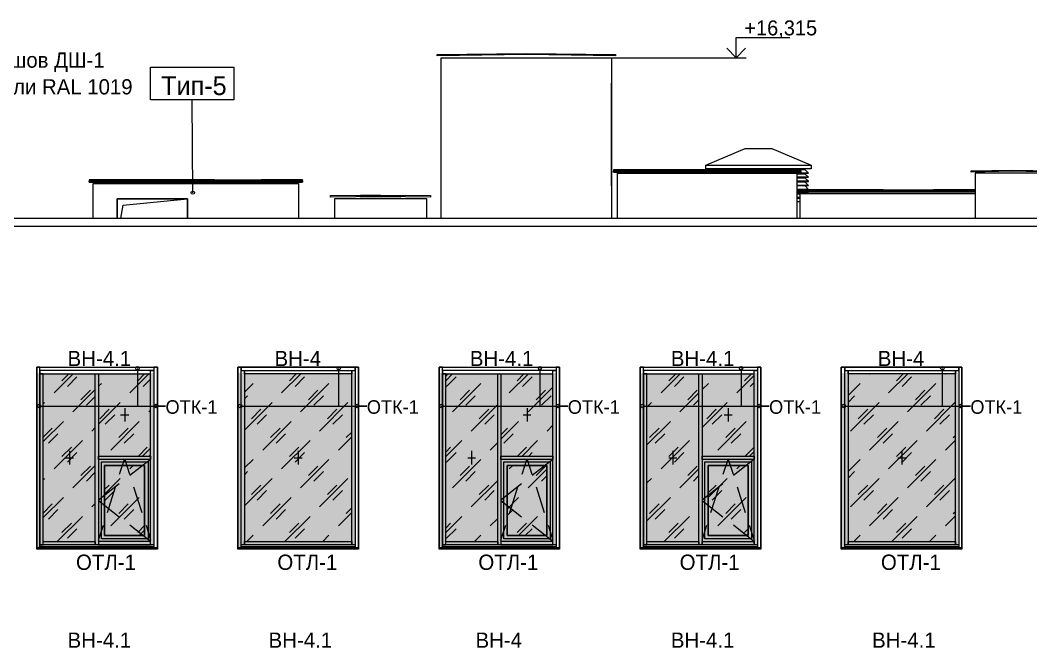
# Model space of a CAD drawing. Header units: millimetres. Extents: x 2294 to 908349, y -83289 to 219220.
# Drawn here: x 373571 to 389132, y 23204 to 32867 of the extents above; entities that cross this region are included whole.
import ezdxf

# ---------------------------------------------------------------- set-up
doc = ezdxf.new("R2010")
doc.units = ezdxf.units.MM
doc.layers.add('PDF _Геометрия', color=7, linetype='Continuous')
doc.layers.add('PDF _Текст', color=7, linetype='Continuous')

msp = doc.modelspace()

# ---------------------------------------------------------------- hatches: boundary and pattern name
at = {"transparency": 33554551}
h = msp.add_hatch(color=3, dxfattribs=at)
h.dxf.hatch_style = 1
h.paths.add_polyline_path([(373824.8, 27436.9), (375623.9, 27436.9), (375623.9, 24723.5), (373824.8, 24723.5)])
h = msp.add_hatch(color=3, dxfattribs=at)
h.dxf.hatch_style = 1
h.paths.add_polyline_path([(376924.3, 27436.9), (378723.3, 27436.9), (378723.3, 24723.5), (376924.3, 24723.5)])
h = msp.add_hatch(color=3, dxfattribs=at)
h.dxf.hatch_style = 1
h.paths.add_polyline_path([(380019.4, 27436.9), (381818.4, 27436.9), (381818.4, 24723.5), (380019.4, 24723.5)])
h = msp.add_hatch(color=3, dxfattribs=at)
h.dxf.hatch_style = 1
h.paths.add_polyline_path([(383118.8, 27436.9), (384917.8, 27436.9), (384917.8, 24723.5), (383118.8, 24723.5)])
h = msp.add_hatch(color=3, dxfattribs=at)
h.dxf.hatch_style = 1
h.paths.add_polyline_path([(386213.9, 27436.9), (388012.9, 27436.9), (388012.9, 24723.5), (386213.9, 24723.5)])

# ---------------------------------------------------------------- linework, layer by layer
at = {"layer": 'PDF _Геометрия', "lineweight": 9}
for points in [[(382672.9, 32290.7), (383993.1, 32290.7), (384596.4, 32290.7), (384596.4, 32601.1), (385422.6, 32601.1)], [(374694.8, 29820.8), (374694.8, 30354.1), (377746.1, 30354.1), (377855.4, 30354.1), (377855.4, 29820.8), (378415, 29820.8), (378415, 30122.4), (379717.7, 30122.4), (379827, 30122.4), (379827, 29820.8), (380054.3, 29820.8), (380054.3, 32290.7), (382568, 32290.7), (382677.3, 32290.7), (382677.3, 29820.8), (382769.1, 29820.8), (382769.1, 30511.5), (385418.2, 30511.5), (385527.5, 30511.5), (385527.5, 29820.8)], [(384439, 32290.7), (384749.4, 32290.7)], [(376229.2, 30209.8), (376220.5, 31643.7)], [(384128.6, 30633.9), (384736.3, 30891.8), (385142.8, 30891.8), (385750.5, 30633.9), (385750.5, 30581.4), (385715.5, 30581.4), (384163.6, 30581.4), (384128.6, 30581.4), (384128.6, 30633.9), (385750.5, 30633.9)], [(385588.7, 30550.8), (385588.7, 30529), (382707.9, 30529), (382707.9, 30542.1)], [(382707.9, 30550.8), (382707.9, 30529), (385588.7, 30529), (385588.7, 30542.1)], [(384189.8, 30529), (384168, 30511.5)], [(385007.3, 30563.9), (384386.6, 30563.9)], [(384386.6, 30559.6), (385007.3, 30559.6)], [(385706.8, 30511.5), (385658.7, 30563.9), (385588.7, 30563.9)], [(395057.6, 30529), (395057.6, 29820.8), (394170.1, 29820.8), (394170.1, 29890.7), (394060.8, 29890.7), (392351.6, 29890.7), (392351.6, 29820.8), (389422.6, 29820.8), (389422.6, 30511.5), (389313.3, 30511.5), (388272.9, 30511.5), (388272.9, 29820.8)], [(377916.6, 30397.8), (377916.6, 30376), (374633.6, 30376), (374633.6, 30389.1)], [(374633.6, 30397.8), (374633.6, 30376), (377916.6, 30376), (377916.6, 30389.1)], [(376561.4, 30406.6), (377282.7, 30406.6)], [(385706.8, 30450.3), (385658.7, 30498.4), (385527.5, 30498.4)], [(385527.5, 30450.3), (385706.8, 30450.3), (385527.5, 30450.3)], [(385706.8, 30389.1), (385658.7, 30437.2), (385527.5, 30437.2)], [(385527.5, 30384.7), (385706.8, 30384.7), (385706.8, 30389.1), (385527.5, 30389.1)], [(385658.7, 30376), (385706.8, 30323.5), (385658.7, 30376), (385527.5, 30376)], [(385527.5, 30323.5), (385706.8, 30323.5), (385527.5, 30323.5)], [(385706.8, 30262.3), (385658.7, 30314.8), (385527.5, 30314.8)], [(385527.5, 30262.3), (385706.8, 30262.3), (385527.5, 30262.3)], [(388272.9, 30257.9), (387634.6, 30257.9), (387634.6, 30249.2), (386860.9, 30249.2), (386860.9, 30257.9), (385527.5, 30257.9)], [(385527.5, 30240.5), (388272.9, 30240.5)], [(385527.5, 30201.1), (385706.8, 30201.1), (385527.5, 30201.1)], [(385580, 29820.8), (385580, 30201.1), (388229.2, 30201.1), (388272.9, 30201.1)], [(385706.8, 30201.1), (385689.3, 30223)], [(386860.9, 30249.2), (387634.6, 30249.2)], [(375118.8, 29820.8), (375158.2, 30021.9), (376146.1, 30118)], [(379118.8, 30174.9), (379429.2, 30170.5)], [(379118.8, 30174.9), (379429.2, 30170.5)], [(385580, 30188), (385527.5, 30188)], [(385527.5, 30139.9), (385580, 30139.9), (385527.5, 30139.9)], [(385527.5, 30126.8), (385580, 30126.8)], [(385527.5, 30074.3), (385580, 30074.3)], [(320356.1, 29230.6), (320356.1, 29715.9), (320334.3, 29715.9), (320334.3, 29230.6), (320334.3, 29698.4), (320273, 29698.4), (320273, 29820.8), (399730.8, 29820.8), (399761.4, 29816.4), (400382.1, 29777.1)], [(347695.9, 29698.4), (399730.8, 29698.4), (399730.8, 29820.8)], [(373872.9, 24749.8), (373872.9, 24815.3), (373872.9, 26131.2), (373872.9, 24789.1), (373925.4, 24789.1), (373925.4, 26131.2), (373925.4, 27420.8), (373872.9, 27420.8), (373872.9, 26131.2), (373872.9, 27447), (373872.9, 27525.7), (373824.8, 27525.7), (375682.8, 27525.7), (375630.3, 27525.7), (375630.3, 27473.2), (375604.1, 27473.2), (374751.6, 27473.2), (373872.9, 27473.2), (373872.9, 27420.8), (374751.6, 27420.8), (375577.8, 27420.8), (375577.8, 27473.2), (374751.6, 27473.2), (373899.1, 27473.2), (373872.9, 27473.2), (373872.9, 27525.7), (373899.1, 27525.7), (374751.6, 27525.7), (375604.1, 27525.7), (375630.3, 27525.7), (375630.3, 27447), (375630.3, 26131.2), (375630.3, 24815.3), (375630.3, 24749.8)], [(374091.5, 27127.9), (374384.4, 27420.8)], [(374209.5, 27315.9), (374318.8, 27420.8)], [(375577.8, 24841.6), (374777.8, 24841.6), (374777.8, 24789.1), (375577.8, 24789.1), (375577.8, 26131.2), (375577.8, 27447), (375577.8, 27473.2), (375630.3, 27473.2), (375630.3, 27447), (375630.3, 26131.2), (375630.3, 24789.1), (375577.8, 24789.1), (375577.8, 24841.6), (375258.7, 25090.7)], [(374965.8, 27420.8), (374970.2, 27420.8)], [(375258.7, 27127.9), (375551.6, 27420.8)], [(375376.7, 27503.8), (375376.7, 26926.8), (375809.5, 26926.8), (375660.9, 26926.8)], [(375381.1, 27315.9), (375486, 27420.8)], [(376972.4, 24749.8), (376972.4, 24815.3), (376972.4, 27447), (376972.4, 27525.7), (376972.4, 27473.2), (376998.6, 27473.2), (378729.7, 27473.2), (378729.7, 27525.7), (376998.6, 27525.7), (376972.4, 27525.7), (376919.9, 27525.7), (378777.8, 27525.7), (378729.7, 27525.7), (378729.7, 27447), (378729.7, 24815.3), (378729.7, 24749.8)], [(378729.7, 24789.1), (376972.4, 24789.1), (376972.4, 27447), (376972.4, 27473.2), (377024.8, 27473.2), (377024.8, 27447), (377024.8, 24789.1), (376972.4, 24789.1)], [(378729.7, 27447), (378729.7, 24789.1), (378677.3, 24789.1), (377024.8, 24789.1), (377024.8, 24841.6), (378677.3, 24841.6), (378677.3, 24789.1), (378677.3, 27447), (378677.3, 27473.2), (378729.7, 27473.2)], [(377304.6, 27420.8), (377304.6, 27420.8)], [(377593.1, 27127.9), (377890.4, 27420.8)], [(377715.5, 27315.9), (377820.5, 27420.8)], [(378471.8, 27503.8), (378471.8, 26926.8), (378909, 26926.8), (378756, 26926.8)], [(378471.8, 27420.8), (378476.2, 27420.8)], [(380071.8, 24749.8), (380071.8, 24815.3), (380071.8, 26131.2), (380071.8, 24789.1), (380124.3, 24789.1), (380124.3, 26131.2), (380124.3, 27420.8), (380071.8, 27420.8), (380071.8, 26131.2), (380071.8, 27447), (380071.8, 27525.7), (380019.4, 27525.7), (381877.3, 27525.7), (381824.8, 27525.7), (381824.8, 27473.2), (381798.6, 27473.2), (380946.1, 27473.2), (380071.8, 27473.2), (380071.8, 27420.8), (380946.1, 27420.8), (381772.4, 27420.8), (381772.4, 27473.2), (380946.1, 27473.2), (380098, 27473.2), (380071.8, 27473.2), (380071.8, 27525.7), (380098, 27525.7), (380946.1, 27525.7), (381798.6, 27525.7), (381824.8, 27525.7), (381824.8, 27447), (381824.8, 26131.2), (381824.8, 24815.3), (381824.8, 24749.8)], [(380124.3, 27315.9), (380224.8, 27420.8)], [(380124.3, 27385.8), (380159.2, 27420.8)], [(380806.2, 27420.8), (380810.6, 27420.8)], [(381772.4, 24841.6), (380972.4, 24841.6), (380972.4, 24789.1), (381772.4, 24789.1), (381772.4, 26131.2), (381772.4, 27447), (381772.4, 27473.2), (381824.8, 27473.2), (381824.8, 27447), (381824.8, 26131.2), (381824.8, 24789.1), (381772.4, 24789.1), (381772.4, 24841.6), (381453.2, 25090.7)], [(381099.1, 27127.9), (381396.4, 27420.8)], [(381221.5, 27315.9), (381326.5, 27420.8)], [(381571.3, 27503.8), (381571.3, 26926.8), (382004, 26926.8), (381855.4, 26926.8)], [(383166.9, 24749.8), (383166.9, 24815.3), (383166.9, 26131.2), (383166.9, 24789.1), (383219.3, 24789.1), (383219.3, 26131.2), (383219.3, 27420.8), (383166.9, 27420.8), (383166.9, 26131.2), (383166.9, 27447), (383166.9, 27525.7), (383118.8, 27525.7), (384976.7, 27525.7), (384924.3, 27525.7), (384924.3, 27473.2), (384898, 27473.2), (384045.6, 27473.2), (383166.9, 27473.2), (383166.9, 27420.8), (384045.6, 27420.8), (384871.8, 27420.8), (384871.8, 27473.2), (384045.6, 27473.2), (383193.1, 27473.2), (383166.9, 27473.2), (383166.9, 27525.7), (383193.1, 27525.7), (384045.6, 27525.7), (384898, 27525.7), (384924.3, 27525.7), (384924.3, 27447), (384924.3, 26131.2), (384924.3, 24815.3), (384924.3, 24749.8)], [(383437.9, 27127.9), (383730.8, 27420.8)], [(383556, 27315.9), (383665.2, 27420.8)], [(384312.2, 27420.8), (384316.6, 27420.8)], [(384605.1, 27127.9), (384871.8, 27394.6)], [(384670.7, 27503.8), (384670.7, 26926.8), (385103.5, 26926.8), (384950.5, 26926.8)], [(384723.2, 27315.9), (384832.5, 27420.8)], [(386266.3, 24749.8), (386266.3, 24815.3), (386266.3, 27447), (386266.3, 27525.7), (386266.3, 27473.2), (386292.6, 27473.2), (388023.7, 27473.2), (388023.7, 27525.7), (386292.6, 27525.7), (386266.3, 27525.7), (386213.9, 27525.7), (388071.8, 27525.7), (388023.7, 27525.7), (388023.7, 27447), (388023.7, 24815.3), (388023.7, 24749.8)], [(388023.7, 24789.1), (386266.3, 24789.1), (386266.3, 27447), (386266.3, 27473.2), (386318.8, 27473.2), (386318.8, 27447), (386318.8, 24789.1), (386266.3, 24789.1)], [(388023.7, 27447), (388023.7, 24789.1), (387971.2, 24789.1), (386318.8, 24789.1), (386318.8, 24841.6), (387971.2, 24841.6), (387971.2, 24789.1), (387971.2, 27447), (387971.2, 27473.2), (388023.7, 27473.2)], [(386646.7, 27420.8), (386651, 27420.8)], [(386939.6, 27127.9), (387236.8, 27420.8)], [(387062, 27315.9), (387166.9, 27420.8)], [(387765.8, 27503.8), (387765.8, 26926.8), (388202.9, 26926.8), (388049.9, 26926.8)], [(387818.2, 27420.8), (387822.6, 27420.8)], [(374297, 27228.4), (374441.2, 27377.1)], [(374777.8, 27232.8), (374821.6, 27272.2)], [(375464.2, 27228.4), (375577.8, 27342.1)], [(377024.8, 27141), (377156, 27272.2)], [(377803, 27228.4), (377947.2, 27377.1)], [(377886, 26835), (378323.2, 27272.2)], [(380137.4, 27228.4), (380281.6, 27377.1)], [(380224.8, 26835), (380662, 27272.2)], [(381304.6, 27228.4), (381453.2, 27377.1)], [(383643.4, 27228.4), (383787.6, 27377.1)], [(384071.8, 27180.3), (384168, 27272.2)], [(384810.6, 27228.4), (384871.8, 27289.6)], [(386318.8, 27088.5), (386502.4, 27272.2)], [(387149.4, 27228.4), (387293.7, 27377.1)], [(387232.5, 26835), (387669.6, 27272.2)], [(374380, 26835), (374725.4, 27180.3)], [(374502.4, 27023), (374651.1, 27171.6)], [(377024.8, 27036.1), (377072.9, 27084.2)], [(378008.4, 27023), (378152.7, 27171.6)], [(378091.5, 26939.9), (378240.1, 27084.2)], [(380342.8, 27023), (380491.5, 27171.6)], [(380430.3, 26939.9), (380574.5, 27084.2)], [(381392, 26835), (381772.4, 27219.7)], [(381514.4, 27023), (381658.7, 27171.6)], [(381597.5, 26939.9), (381746.1, 27084.2)], [(383726.4, 26835), (384019.3, 27127.9)], [(383848.9, 27023), (383993.1, 27171.6)], [(384071.8, 27075.4), (384080.5, 27084.2)], [(386318.8, 27154.1), (386331.9, 27171.6)], [(386318.8, 26983.6), (386419.3, 27084.2)], [(387354.9, 27023), (387499.1, 27171.6)], [(387437.9, 26939.9), (387586.5, 27084.2)], [(373859.8, 26926.8), (375809.5, 26926.8)], [(373925.4, 26961.8), (373942.9, 26979.3)], [(374589.9, 26939.9), (374725.4, 27075.4)], [(374777.8, 26647), (375110.1, 26979.3)], [(376959.3, 26926.8), (378909, 26926.8)], [(377024.8, 26555.2), (377448.9, 26979.3)], [(378178.9, 26542.1), (378616.1, 26979.3)], [(380054.3, 26926.8), (382004, 26926.8)], [(380513.3, 26542.1), (380924.3, 26948.7)], [(383153.8, 26926.8), (385103.5, 26926.8)], [(383219.3, 26909.3), (383289.3, 26979.3)], [(383936.3, 26939.9), (384019.3, 27023)], [(384071.8, 26594.6), (384456.5, 26979.3)], [(386248.8, 26926.8), (388202.9, 26926.8)], [(386358.1, 26542.1), (386795.3, 26979.3)], [(387525.3, 26542.1), (387962.5, 26979.3)], [(374795.3, 26730.1), (374939.6, 26878.7)], [(374878.4, 26647), (375027, 26791.3)], [(375114.4, 26791.3), (375241.2, 26791.3)], [(375180, 26891.8), (375180, 26686.4)], [(375551.6, 26835), (375577.8, 26861.2)], [(377129.7, 26730.1), (377278.4, 26878.7)], [(377217.2, 26647), (377361.4, 26791.3)], [(378301.3, 26730.1), (378445.6, 26878.7)], [(378384.4, 26647), (378533, 26791.3)], [(380635.7, 26730.1), (380784.4, 26878.7)], [(380723.2, 26647), (380867.4, 26791.3)], [(381313.3, 26791.3), (381435.7, 26791.3)], [(381374.5, 26891.8), (381374.5, 26686.4)], [(384141.7, 26730.1), (384286, 26878.7)], [(384224.8, 26647), (384373.4, 26791.3)], [(384408.4, 26791.3), (384535.2, 26791.3)], [(384474, 26891.8), (384474, 26686.4)], [(386476.2, 26730.1), (386624.8, 26878.7)], [(386563.6, 26647), (386707.9, 26791.3)], [(387647.7, 26730.1), (387792, 26878.7)], [(387730.8, 26647), (387879.4, 26791.3)], [(373925.4, 26380.4), (374235.8, 26690.7)], [(374965.8, 26249.2), (375403, 26690.7)], [(377304.6, 26249.2), (377741.8, 26690.7)], [(380972.4, 26415.3), (381243.4, 26690.7)], [(381684.9, 26542.1), (381772.4, 26633.9)], [(383219.3, 26327.9), (383582.2, 26690.7)], [(384312.2, 26249.2), (384749.4, 26690.7)], [(386646.7, 26249.2), (387088.2, 26690.7)], [(373925.4, 26445.9), (374065.3, 26585.8)], [(374004.1, 26354.1), (374148.3, 26498.4)], [(374672.9, 26542.1), (374725.4, 26594.6)], [(375088.2, 26441.6), (375232.5, 26585.8)], [(375171.3, 26354.1), (375319.9, 26498.4)], [(377422.6, 26441.6), (377571.3, 26585.8)], [(377510.1, 26354.1), (377654.3, 26498.4)], [(378471.8, 26249.2), (378677.3, 26454.7)], [(378589.8, 26441.6), (378677.3, 26524.6)], [(380972.4, 26485.3), (381072.9, 26585.8)], [(381016.1, 26354.1), (381160.3, 26498.4)], [(383263.1, 26441.6), (383411.7, 26585.8)], [(383350.5, 26354.1), (383494.8, 26498.4)], [(384434.6, 26441.6), (384578.9, 26585.8)], [(384517.7, 26354.1), (384666.3, 26498.4)], [(386769.1, 26441.6), (386917.7, 26585.8)], [(386856.5, 26354.1), (387000.8, 26498.4)], [(387936.3, 26441.6), (387971.2, 26472.2)], [(374091.5, 25960.7), (374528.7, 26397.8)], [(377593.1, 25960.7), (378034.7, 26397.8)], [(380124.3, 26148.7), (380369.1, 26397.8)], [(380806.2, 26249.2), (380924.3, 26367.2)], [(381300.2, 26157.4), (381536.3, 26397.8)], [(383437.9, 25960.7), (383875.1, 26397.8)], [(386939.6, 25960.7), (387381.1, 26397.8)], [(387818.2, 26249.2), (387971.2, 26402.2)], [(374209.5, 26148.7), (374358.2, 26292.9)], [(374297, 26061.2), (374441.2, 26209.9)], [(374327.6, 26236.1), (374327.6, 26026.3)], [(375389.9, 26157.4), (375525.4, 26292.9)], [(375455.4, 26157.4), (375577.8, 26279.8)], [(375560.3, 26157.4), (375577.8, 26174.9)], [(377715.5, 26148.7), (377859.8, 26292.9)], [(377803, 26061.2), (377947.2, 26209.9)], [(377851.1, 26236.1), (377851.1, 26026.3)], [(380124.3, 26218.6), (380198.6, 26292.9)], [(380137.4, 26061.2), (380281.6, 26209.9)], [(380522.1, 26236.1), (380522.1, 26026.3)], [(381230.3, 26157.4), (381365.8, 26292.9)], [(381400.8, 26157.4), (381453.2, 26209.9)], [(383556, 26148.7), (383704.6, 26292.9)], [(383621.5, 26236.1), (383621.5, 26026.3)], [(383643.4, 26061.2), (383787.6, 26209.9)], [(384736.3, 26157.4), (384871.8, 26292.9)], [(384801.9, 26157.4), (384871.8, 26227.3)], [(387062, 26148.7), (387206.2, 26292.9)], [(387145, 26236.1), (387145, 26026.3)], [(387149.4, 26061.2), (387293.7, 26209.9)], [(374266.4, 26131.2), (374388.8, 26131.2)], [(374380, 25667.8), (374725.4, 26013.1)], [(374502.4, 25855.8), (374651.1, 26000)], [(375101.3, 25877.6), (375175.6, 26104.9)], [(375180, 26104.9), (375254.3, 25877.6)], [(375577.8, 26104.9), (375258.7, 25855.8)], [(375258.7, 25960.7), (375311.2, 26013.1)], [(377024.8, 25973.8), (377156, 26104.9)], [(377789.9, 26131.2), (377912.3, 26131.2)], [(377886, 25667.8), (378323.2, 26104.9)], [(378008.4, 25855.8), (378152.7, 26000)], [(380224.8, 25667.8), (380662, 26104.9)], [(380342.8, 25855.8), (380491.5, 26000)], [(380460.9, 26131.2), (380583.3, 26131.2)], [(381099.1, 25960.7), (381156, 26013.1)], [(381300.2, 25877.6), (381370.2, 26104.9)], [(381378.9, 26104.9), (381448.9, 25877.6)], [(381772.4, 26104.9), (381453.2, 25855.8)], [(381514.4, 25855.8), (381658.7, 26000)], [(383560.3, 26131.2), (383682.7, 26131.2)], [(383848.9, 25855.8), (383993.1, 26000)], [(384163.6, 24933.4), (384163.6, 26013.1), (384780, 26013.1), (384780, 24933.4), (384163.6, 24933.4), (384168, 24937.7)], [(384395.3, 25877.6), (384469.6, 26104.9)], [(384474, 26104.9), (384548.3, 25877.6)], [(384867.4, 26104.9), (384552.7, 25855.8)], [(384605.1, 25960.7), (384657.6, 26013.1)], [(386318.8, 25921.3), (386502.4, 26104.9)], [(386318.8, 25986.9), (386331.9, 26000)], [(387083.8, 26131.2), (387206.2, 26131.2)], [(387232.5, 25667.8), (387669.6, 26104.9)], [(387354.9, 25855.8), (387499.1, 26000)], [(374589.9, 25768.3), (374725.4, 25908.2)], [(377024.8, 25868.9), (377072.9, 25917)], [(378091.5, 25768.3), (378240.1, 25917)], [(380430.3, 25768.3), (380574.5, 25917)], [(381392, 25667.8), (381680.6, 25956.3)], [(381597.5, 25768.3), (381680.6, 25851.4)], [(383726.4, 25667.8), (384019.3, 25960.7)], [(383936.3, 25768.3), (384019.3, 25855.8)], [(386318.8, 25816.4), (386419.3, 25917)], [(387437.9, 25768.3), (387586.5, 25917)], [(373925.4, 25794.6), (373942.9, 25812)], [(375097, 25729), (374777.8, 25479.8)], [(374869.6, 25571.6), (375110.1, 25812)], [(374869.6, 25641.6), (374939.6, 25707.1)], [(374913.4, 25287.5), (375040.1, 25680.9)], [(375315.5, 25680.9), (375442.3, 25287.5)], [(377024.8, 25388), (377448.9, 25812)], [(377129.7, 25562.9), (377278.4, 25707.1)], [(378178.9, 25374.9), (378616.1, 25812)], [(378301.3, 25562.9), (378445.6, 25707.1)], [(380513.3, 25374.9), (380924.3, 25781.4)], [(380635.7, 25562.9), (380784.4, 25707.1)], [(381291.5, 25729), (380972.4, 25479.8)], [(381107.9, 25287.5), (381234.7, 25680.9)], [(381514.4, 25680.9), (381636.8, 25287.5)], [(383219.3, 25742.1), (383289.3, 25812)], [(384390.9, 25729), (384071.8, 25479.8)], [(384163.6, 25519.2), (384456.5, 25812)], [(384163.6, 25589.1), (384286, 25707.1)], [(384207.3, 25287.5), (384334.1, 25680.9)], [(384609.5, 25680.9), (384736.3, 25287.5)], [(386358.1, 25374.9), (386795.3, 25812)], [(386476.2, 25562.9), (386624.8, 25707.1)], [(387525.3, 25374.9), (387962.5, 25812)], [(387647.7, 25562.9), (387792, 25707.1)], [(374878.4, 25479.8), (375027, 25624.1)], [(377217.2, 25479.8), (377361.4, 25624.1)], [(378384.4, 25479.8), (378533, 25624.1)], [(380723.2, 25479.8), (380867.4, 25624.1)], [(384224.8, 25479.8), (384373.4, 25624.1)], [(386563.6, 25479.8), (386707.9, 25624.1)], [(387730.8, 25479.8), (387879.4, 25624.1)], [(373925.4, 25213.1), (374235.8, 25519.2)], [(373925.4, 25278.7), (374065.3, 25418.6)], [(374672.9, 25374.9), (374725.4, 25427.3)], [(375097, 25217.5), (374777.8, 25466.7)], [(374965.8, 25082), (375403, 25519.2)], [(375088.2, 25270), (375232.5, 25418.6)], [(377304.6, 25082), (377741.8, 25519.2)], [(377422.6, 25270), (377571.3, 25418.6)], [(381291.5, 25217.5), (380972.4, 25466.7)], [(381068.5, 25339.9), (381243.4, 25519.2)], [(381068.5, 25409.9), (381072.9, 25418.6)], [(383219.3, 25160.7), (383582.2, 25519.2)], [(383263.1, 25270), (383411.7, 25418.6)], [(384390.9, 25217.5), (384071.8, 25466.7)], [(384312.2, 25082), (384749.4, 25519.2)], [(384434.6, 25270), (384578.9, 25418.6)], [(386646.7, 25082), (387088.2, 25519.2)], [(386769.1, 25270), (386917.7, 25418.6)], [(374004.1, 25186.9), (374148.3, 25331.2)], [(374139.6, 24841.6), (374528.7, 25226.3)], [(375171.3, 25186.9), (375319.9, 25331.2)], [(377510.1, 25186.9), (377654.3, 25331.2)], [(377645.6, 24841.6), (378034.7, 25226.3)], [(378471.8, 25082), (378677.3, 25287.5)], [(378589.8, 25270), (378677.3, 25357.4)], [(380124.3, 24981.4), (380369.1, 25226.3)], [(381068.5, 25239.4), (381160.3, 25331.2)], [(381243.4, 24933.4), (381536.3, 25226.3)], [(383350.5, 25186.9), (383494.8, 25331.2)], [(383486, 24841.6), (383875.1, 25226.3)], [(384517.7, 25186.9), (384666.3, 25331.2)], [(386856.5, 25186.9), (387000.8, 25331.2)], [(386992, 24841.6), (387381.1, 25226.3)], [(387818.2, 25082), (387971.2, 25235)], [(387936.3, 25270), (387971.2, 25304.9)], [(374209.5, 24977.1), (374358.2, 25125.7)], [(374777.8, 24863.4), (374852.2, 25090.7)], [(375381.1, 24977.1), (375486, 25086.4)], [(375507.9, 25090.7), (375577.8, 24863.4)], [(377715.5, 24977.1), (377859.8, 25125.7)], [(380124.3, 25047), (380198.6, 25125.7)], [(380806.2, 25082), (380924.3, 25195.7)], [(380972.4, 24863.4), (381046.7, 25090.7)], [(381221.5, 24977.1), (381365.8, 25125.7)], [(381702.4, 25090.7), (381772.4, 24863.4)], [(383556, 24977.1), (383704.6, 25125.7)], [(384071.8, 24863.4), (384146.1, 25090.7)], [(384867.4, 24841.6), (384552.7, 25090.7)], [(384797.5, 25090.7), (384871.8, 24863.4)], [(387062, 24977.1), (387206.2, 25125.7)], [(374297, 24894), (374441.2, 25038.3)], [(375403, 24933.4), (375486, 25016.4)], [(377059.8, 24841.6), (377156, 24937.7)], [(377803, 24894), (377947.2, 25038.3)], [(378231.4, 24841.6), (378323.2, 24937.7)], [(380137.4, 24894), (380281.6, 25038.3)], [(380565.8, 24841.6), (380662, 24937.7)], [(381348.3, 24933.4), (381453.2, 25038.3)], [(383643.4, 24894), (383787.6, 25038.3)], [(384723.2, 24977.1), (384780, 25033.9)], [(384749.4, 24933.4), (384780, 24964)], [(386406.2, 24841.6), (386502.4, 24937.7)], [(387149.4, 24894), (387293.7, 25038.3)], [(387573.4, 24841.6), (387669.6, 24937.7)], [(373824.8, 24749.8), (373824.8, 24749.8)], [(375630.3, 24789.1), (373872.9, 24789.1)], [(375630.3, 24758.5), (373872.9, 24758.5), (375630.3, 24758.5)], [(375630.3, 24758.5), (373872.9, 24758.5)], [(374725.4, 24841.6), (374725.4, 24841.6)], [(375682.8, 24749.8), (375682.8, 24749.8)], [(376919.9, 24749.8), (376919.9, 24749.8)], [(378729.7, 24758.5), (376972.4, 24758.5), (378729.7, 24758.5)], [(378729.7, 24758.5), (376972.4, 24758.5)], [(378777.8, 24749.8), (378777.8, 24749.8)], [(380019.4, 24749.8), (380019.4, 24749.8)], [(381824.8, 24789.1), (380071.8, 24789.1)], [(381824.8, 24758.5), (380071.8, 24758.5), (381824.8, 24758.5)], [(381824.8, 24758.5), (380071.8, 24758.5)], [(381877.3, 24749.8), (381877.3, 24749.8)], [(383118.8, 24749.8), (383118.8, 24749.8)], [(384924.3, 24789.1), (383166.9, 24789.1)], [(384924.3, 24758.5), (383166.9, 24758.5), (384924.3, 24758.5)], [(384924.3, 24758.5), (383166.9, 24758.5)], [(384976.7, 24749.8), (384976.7, 24749.8)], [(386213.9, 24749.8), (386213.9, 24749.8)], [(388023.7, 24758.5), (386266.3, 24758.5), (388023.7, 24758.5)], [(388023.7, 24758.5), (386266.3, 24758.5)], [(388071.8, 24749.8), (388071.8, 24749.8)], [(373824.8, 24723.5), (373824.8, 24727.9)], [(375682.8, 24727.9), (375682.8, 24723.5)], [(376919.9, 24723.5), (376919.9, 24727.9)], [(378777.8, 24727.9), (378777.8, 24723.5)], [(380019.4, 24723.5), (380019.4, 24727.9)], [(381877.3, 24727.9), (381877.3, 24723.5)], [(383118.8, 24723.5), (383118.8, 24727.9)], [(384976.7, 24727.9), (384976.7, 24723.5)], [(386213.9, 24723.5), (386213.9, 24727.9)], [(388071.8, 24727.9), (388071.8, 24723.5)]]:
    msp.add_lwpolyline(points, dxfattribs=at)
at = {"layer": 'PDF _Геометрия', "lineweight": 18}
msp.add_lwpolyline([(384452.1, 32439.4), (384596.4, 32290.7), (384740.7, 32439.4)], dxfattribs=at)
at = {"layer": 'PDF _Геометрия', "lineweight": 9}
for points in [[(379993.1, 32338.8), (381365.8, 32356.3), (382738.5, 32338.8), (382738.5, 32316.9), (381365.8, 32338.8), (379993.1, 32316.9)], [(375577.8, 32146.5), (376858.7, 32146.5), (376858.7, 31643.7), (375577.8, 31643.7)], [(382677.3, 30319.1), (382677.3, 31897.3)], [(384736.3, 30891.8), (385142.8, 30891.8), (385750.5, 30633.9), (385750.5, 30581.4), (384128.6, 30581.4), (384128.6, 30633.9)], [(382707.9, 30550.8), (385588.7, 30550.8), (385588.7, 30563.9), (385007.3, 30563.9), (385007.3, 30559.6), (384386.6, 30559.6), (384386.6, 30563.9), (382707.9, 30563.9)], [(384168, 30511.5), (384172.3, 30511.5), (385706.8, 30511.5)], [(389483.8, 30529), (388849.9, 30542.1), (388211.7, 30529), (388211.7, 30550.8), (388849.9, 30559.6), (389483.8, 30550.8)], [(374633.6, 30397.8), (377916.6, 30397.8), (377916.6, 30410.9), (377282.7, 30410.9), (377282.7, 30406.6), (376561.4, 30406.6), (376561.4, 30410.9), (374633.6, 30410.9)], [(388272.9, 30223), (385527.5, 30223)], [(376146.1, 30118), (375062, 30118), (375062, 29820.8), (375062, 30118), (376146.1, 30118), (376146.1, 29820.8)], [(379118.8, 30174.9), (379888.2, 30166.1), (379888.2, 30144.3), (379118.8, 30153), (378812.8, 30148.6), (379118.8, 30153), (378349.4, 30144.3), (378349.4, 30166.1)], [(379118.8, 30174.9), (378812.8, 30170.5)], [(379118.8, 30153), (379429.2, 30148.6)], [(373824.8, 24815.3), (373824.8, 24736.6), (373824.8, 27525.7), (373824.8, 27447), (373824.8, 26131.2)], [(374777.8, 24789.1), (374725.4, 24789.1), (373925.4, 24789.1), (373925.4, 24841.6), (374725.4, 24841.6), (374725.4, 24789.1), (374725.4, 26131.2), (374725.4, 27420.8), (374777.8, 27420.8), (374777.8, 26131.2)], [(375682.8, 24736.6), (375682.8, 24815.3), (375682.8, 26131.2), (375682.8, 27447), (375682.8, 27525.7)], [(376919.9, 27525.7), (376919.9, 27447), (376919.9, 24815.3), (376919.9, 24736.6)], [(378677.3, 27420.8), (377024.8, 27420.8), (377024.8, 27473.2), (378677.3, 27473.2)], [(378777.8, 24736.6), (378777.8, 24815.3), (378777.8, 27447), (378777.8, 27525.7)], [(380019.4, 24815.3), (380019.4, 24736.6), (380019.4, 27525.7), (380019.4, 27447), (380019.4, 26131.2)], [(380972.4, 24789.1), (380924.3, 24789.1), (380124.3, 24789.1), (380124.3, 24841.6), (380924.3, 24841.6), (380924.3, 24789.1), (380924.3, 26131.2), (380924.3, 27420.8), (380972.4, 27420.8), (380972.4, 26131.2)], [(381877.3, 24736.6), (381877.3, 24815.3), (381877.3, 26131.2), (381877.3, 27447), (381877.3, 27525.7)], [(383118.8, 24815.3), (383118.8, 24736.6), (383118.8, 27525.7), (383118.8, 27447), (383118.8, 26131.2)], [(384071.8, 24789.1), (384019.3, 24789.1), (383219.3, 24789.1), (383219.3, 24841.6), (384019.3, 24841.6), (384019.3, 24789.1), (384019.3, 26131.2), (384019.3, 27420.8), (384071.8, 27420.8), (384071.8, 26131.2)], [(384871.8, 27447), (384871.8, 27473.2), (384924.3, 27473.2), (384924.3, 27447), (384924.3, 26131.2), (384924.3, 24789.1), (384871.8, 24789.1), (384871.8, 26131.2)], [(384976.7, 24736.6), (384976.7, 24815.3), (384976.7, 26131.2), (384976.7, 27447), (384976.7, 27525.7)], [(386213.9, 27525.7), (386213.9, 27447), (386213.9, 24815.3), (386213.9, 24736.6)], [(387971.2, 27420.8), (386318.8, 27420.8), (386318.8, 27473.2), (387971.2, 27473.2)], [(388071.8, 24736.6), (388071.8, 24815.3), (388071.8, 27447), (388071.8, 27525.7)], [(375577.8, 26104.9), (374777.8, 26104.9), (374777.8, 26157.4), (375577.8, 26157.4)], [(381772.4, 26104.9), (380972.4, 26104.9), (380972.4, 26157.4), (381772.4, 26157.4)], [(384871.8, 26104.9), (384071.8, 26104.9), (384071.8, 26157.4), (384871.8, 26157.4)], [(374821.6, 26065.6), (375538.5, 26065.6), (375538.5, 24880.9), (374821.6, 24880.9)], [(375538.5, 26065.6), (375538.5, 24880.9), (374821.6, 24880.9), (374821.6, 26065.6)], [(375486, 26013.1), (374869.6, 26013.1), (374869.6, 24933.4), (375486, 24933.4)], [(374869.6, 24933.4), (374869.6, 26013.1), (375486, 26013.1), (375486, 24933.4)], [(381016.1, 26065.6), (381733, 26065.6), (381733, 24880.9), (381016.1, 24880.9)], [(381733, 26065.6), (381733, 24880.9), (381016.1, 24880.9), (381016.1, 26065.6)], [(381680.6, 26013.1), (381068.5, 26013.1), (381068.5, 24933.4), (381680.6, 24933.4)], [(381068.5, 24933.4), (381068.5, 26013.1), (381680.6, 26013.1), (381680.6, 24933.4)], [(384111.1, 26065.6), (384832.5, 26065.6), (384832.5, 24880.9), (384111.1, 24880.9)], [(384832.5, 26065.6), (384832.5, 24880.9), (384111.1, 24880.9), (384111.1, 26065.6)], [(384780, 26013.1), (384163.6, 26013.1), (384163.6, 24933.4), (384780, 24933.4)], [(375682.8, 24723.5), (373824.8, 24723.5), (373824.8, 24749.8), (375682.8, 24749.8)], [(378777.8, 24723.5), (376919.9, 24723.5), (376919.9, 24749.8), (378777.8, 24749.8)], [(381877.3, 24723.5), (380019.4, 24723.5), (380019.4, 24749.8), (381877.3, 24749.8)], [(384976.7, 24723.5), (383118.8, 24723.5), (383118.8, 24749.8), (384976.7, 24749.8)], [(384871.8, 24789.1), (384071.8, 24789.1), (384071.8, 24841.6), (384871.8, 24841.6)], [(388071.8, 24723.5), (386213.9, 24723.5), (386213.9, 24749.8), (388071.8, 24749.8)]]:
    msp.add_lwpolyline(points, close=True, dxfattribs=at)
for points in [[(376203, 30214.2), (376203, 30227.3), (376211.7, 30236.1), (376229.2, 30236.1)], [(376203, 30214.2), (376203, 30227.3), (376211.7, 30236.1), (376229.2, 30236.1)], [(376229.2, 30188), (376211.7, 30188), (376203, 30201.1), (376203, 30214.2)], [(376229.2, 30188), (376211.7, 30188), (376203, 30201.1), (376203, 30214.2)], [(376229.2, 30236.1), (376242.3, 30236.1), (376255.4, 30227.3), (376255.4, 30214.2)], [(376229.2, 30236.1), (376242.3, 30236.1), (376255.4, 30227.3), (376255.4, 30214.2)], [(376255.4, 30214.2), (376255.4, 30201.1), (376242.3, 30188), (376229.2, 30188)], [(376255.4, 30214.2), (376255.4, 30201.1), (376242.3, 30188), (376229.2, 30188)], [(375350.5, 27508.2), (375350.5, 27525.7), (375359.3, 27534.4), (375376.7, 27534.4)], [(375350.5, 27508.2), (375350.5, 27525.7), (375359.3, 27534.4), (375376.7, 27534.4)], [(375376.7, 27482), (375359.3, 27482), (375350.5, 27495.1), (375350.5, 27508.2)], [(375376.7, 27482), (375359.3, 27482), (375350.5, 27495.1), (375350.5, 27508.2)], [(375376.7, 27534.4), (375389.9, 27534.4), (375403, 27525.7), (375403, 27508.2)], [(375376.7, 27534.4), (375389.9, 27534.4), (375403, 27525.7), (375403, 27508.2)], [(375403, 27508.2), (375403, 27495.1), (375389.9, 27482), (375376.7, 27482)], [(375403, 27508.2), (375403, 27495.1), (375389.9, 27482), (375376.7, 27482)], [(378450, 27508.2), (378450, 27525.7), (378458.7, 27534.4), (378476.2, 27534.4)], [(378450, 27508.2), (378450, 27525.7), (378458.7, 27534.4), (378476.2, 27534.4)], [(378476.2, 27482), (378458.7, 27482), (378450, 27495.1), (378450, 27508.2)], [(378476.2, 27482), (378458.7, 27482), (378450, 27495.1), (378450, 27508.2)], [(378476.2, 27534.4), (378489.3, 27534.4), (378502.4, 27525.7), (378502.4, 27508.2)], [(378476.2, 27534.4), (378489.3, 27534.4), (378502.4, 27525.7), (378502.4, 27508.2)], [(378502.4, 27508.2), (378502.4, 27495.1), (378489.3, 27482), (378476.2, 27482)], [(378502.4, 27508.2), (378502.4, 27495.1), (378489.3, 27482), (378476.2, 27482)], [(381549.4, 27508.2), (381549.4, 27525.7), (381558.1, 27534.4), (381571.3, 27534.4)], [(381549.4, 27508.2), (381549.4, 27525.7), (381558.1, 27534.4), (381571.3, 27534.4)], [(381571.3, 27482), (381558.1, 27482), (381549.4, 27495.1), (381549.4, 27508.2)], [(381571.3, 27482), (381558.1, 27482), (381549.4, 27495.1), (381549.4, 27508.2)], [(381571.3, 27534.4), (381584.4, 27534.4), (381597.5, 27525.7), (381597.5, 27508.2)], [(381571.3, 27534.4), (381584.4, 27534.4), (381597.5, 27525.7), (381597.5, 27508.2)], [(381597.5, 27508.2), (381597.5, 27495.1), (381584.4, 27482), (381571.3, 27482)], [(381597.5, 27508.2), (381597.5, 27495.1), (381584.4, 27482), (381571.3, 27482)], [(384644.5, 27508.2), (384644.5, 27525.7), (384653.2, 27534.4), (384670.7, 27534.4)], [(384644.5, 27508.2), (384644.5, 27525.7), (384653.2, 27534.4), (384670.7, 27534.4)], [(384670.7, 27482), (384653.2, 27482), (384644.5, 27495.1), (384644.5, 27508.2)], [(384670.7, 27482), (384653.2, 27482), (384644.5, 27495.1), (384644.5, 27508.2)], [(384670.7, 27534.4), (384683.8, 27534.4), (384696.9, 27525.7), (384696.9, 27508.2)], [(384670.7, 27534.4), (384683.8, 27534.4), (384696.9, 27525.7), (384696.9, 27508.2)], [(384696.9, 27508.2), (384696.9, 27495.1), (384683.8, 27482), (384670.7, 27482)], [(384696.9, 27508.2), (384696.9, 27495.1), (384683.8, 27482), (384670.7, 27482)], [(387743.9, 27508.2), (387743.9, 27525.7), (387752.7, 27534.4), (387770.2, 27534.4)], [(387743.9, 27508.2), (387743.9, 27525.7), (387752.7, 27534.4), (387770.2, 27534.4)], [(387770.2, 27482), (387752.7, 27482), (387743.9, 27495.1), (387743.9, 27508.2)], [(387770.2, 27482), (387752.7, 27482), (387743.9, 27495.1), (387743.9, 27508.2)], [(387770.2, 27534.4), (387783.3, 27534.4), (387796.4, 27525.7), (387796.4, 27508.2)], [(387770.2, 27534.4), (387783.3, 27534.4), (387796.4, 27525.7), (387796.4, 27508.2)], [(387796.4, 27508.2), (387796.4, 27495.1), (387783.3, 27482), (387770.2, 27482)], [(387796.4, 27508.2), (387796.4, 27495.1), (387783.3, 27482), (387770.2, 27482)], [(373833.6, 26926.8), (373833.6, 26944.3), (373842.3, 26953), (373859.8, 26953)], [(373833.6, 26926.8), (373833.6, 26944.3), (373842.3, 26953), (373859.8, 26953)], [(373859.8, 26900.6), (373842.3, 26900.6), (373833.6, 26913.7), (373833.6, 26926.8)], [(373859.8, 26900.6), (373842.3, 26900.6), (373833.6, 26913.7), (373833.6, 26926.8)], [(373859.8, 26953), (373872.9, 26953), (373886, 26944.3), (373886, 26926.8)], [(373859.8, 26953), (373872.9, 26953), (373886, 26944.3), (373886, 26926.8)], [(373886, 26926.8), (373886, 26913.7), (373872.9, 26900.6), (373859.8, 26900.6)], [(373886, 26926.8), (373886, 26913.7), (373872.9, 26900.6), (373859.8, 26900.6)], [(375634.7, 26926.8), (375634.7, 26944.3), (375643.4, 26953), (375660.9, 26953)], [(375634.7, 26926.8), (375634.7, 26944.3), (375643.4, 26953), (375660.9, 26953)], [(375660.9, 26900.6), (375643.4, 26900.6), (375634.7, 26913.7), (375634.7, 26926.8)], [(375660.9, 26900.6), (375643.4, 26900.6), (375634.7, 26913.7), (375634.7, 26926.8)], [(375660.9, 26953), (375674, 26953), (375687.1, 26944.3), (375687.1, 26926.8)], [(375660.9, 26953), (375674, 26953), (375687.1, 26944.3), (375687.1, 26926.8)], [(375687.1, 26926.8), (375687.1, 26913.7), (375674, 26900.6), (375660.9, 26900.6)], [(375687.1, 26926.8), (375687.1, 26913.7), (375674, 26900.6), (375660.9, 26900.6)], [(376933, 26926.8), (376933, 26944.3), (376941.8, 26953), (376959.3, 26953)], [(376933, 26926.8), (376933, 26944.3), (376941.8, 26953), (376959.3, 26953)], [(376959.3, 26900.6), (376941.8, 26900.6), (376933, 26913.7), (376933, 26926.8)], [(376959.3, 26900.6), (376941.8, 26900.6), (376933, 26913.7), (376933, 26926.8)], [(376959.3, 26953), (376972.4, 26953), (376985.5, 26944.3), (376985.5, 26926.8)], [(376959.3, 26953), (376972.4, 26953), (376985.5, 26944.3), (376985.5, 26926.8)], [(376985.5, 26926.8), (376985.5, 26913.7), (376972.4, 26900.6), (376959.3, 26900.6)], [(376985.5, 26926.8), (376985.5, 26913.7), (376972.4, 26900.6), (376959.3, 26900.6)], [(378734.1, 26926.8), (378734.1, 26944.3), (378742.9, 26953), (378760.3, 26953)], [(378734.1, 26926.8), (378734.1, 26944.3), (378742.9, 26953), (378760.3, 26953)], [(378760.3, 26900.6), (378742.9, 26900.6), (378734.1, 26913.7), (378734.1, 26926.8)], [(378760.3, 26900.6), (378742.9, 26900.6), (378734.1, 26913.7), (378734.1, 26926.8)], [(378760.3, 26953), (378773.5, 26953), (378786.6, 26944.3), (378786.6, 26926.8)], [(378760.3, 26953), (378773.5, 26953), (378786.6, 26944.3), (378786.6, 26926.8)], [(378786.6, 26926.8), (378786.6, 26913.7), (378773.5, 26900.6), (378760.3, 26900.6)], [(378786.6, 26926.8), (378786.6, 26913.7), (378773.5, 26900.6), (378760.3, 26900.6)], [(380032.5, 26926.8), (380032.5, 26944.3), (380041.2, 26953), (380058.7, 26953)], [(380032.5, 26926.8), (380032.5, 26944.3), (380041.2, 26953), (380058.7, 26953)], [(380058.7, 26900.6), (380041.2, 26900.6), (380032.5, 26913.7), (380032.5, 26926.8)], [(380058.7, 26900.6), (380041.2, 26900.6), (380032.5, 26913.7), (380032.5, 26926.8)], [(380058.7, 26953), (380071.8, 26953), (380084.9, 26944.3), (380084.9, 26926.8)], [(380058.7, 26953), (380071.8, 26953), (380084.9, 26944.3), (380084.9, 26926.8)], [(380084.9, 26926.8), (380084.9, 26913.7), (380071.8, 26900.6), (380058.7, 26900.6)], [(380084.9, 26926.8), (380084.9, 26913.7), (380071.8, 26900.6), (380058.7, 26900.6)], [(381829.2, 26926.8), (381829.2, 26944.3), (381837.9, 26953), (381855.4, 26953)], [(381829.2, 26926.8), (381829.2, 26944.3), (381837.9, 26953), (381855.4, 26953)], [(381855.4, 26900.6), (381837.9, 26900.6), (381829.2, 26913.7), (381829.2, 26926.8)], [(381855.4, 26900.6), (381837.9, 26900.6), (381829.2, 26913.7), (381829.2, 26926.8)], [(381855.4, 26953), (381868.5, 26953), (381881.6, 26944.3), (381881.6, 26926.8)], [(381855.4, 26953), (381868.5, 26953), (381881.6, 26944.3), (381881.6, 26926.8)], [(381881.6, 26926.8), (381881.6, 26913.7), (381868.5, 26900.6), (381855.4, 26900.6)], [(381881.6, 26926.8), (381881.6, 26913.7), (381868.5, 26900.6), (381855.4, 26900.6)], [(383127.5, 26926.8), (383127.5, 26944.3), (383136.3, 26953), (383153.8, 26953)], [(383127.5, 26926.8), (383127.5, 26944.3), (383136.3, 26953), (383153.8, 26953)], [(383153.8, 26900.6), (383136.3, 26900.6), (383127.5, 26913.7), (383127.5, 26926.8)], [(383153.8, 26900.6), (383136.3, 26900.6), (383127.5, 26913.7), (383127.5, 26926.8)], [(383153.8, 26953), (383166.9, 26953), (383180, 26944.3), (383180, 26926.8)], [(383153.8, 26953), (383166.9, 26953), (383180, 26944.3), (383180, 26926.8)], [(383180, 26926.8), (383180, 26913.7), (383166.9, 26900.6), (383153.8, 26900.6)], [(383180, 26926.8), (383180, 26913.7), (383166.9, 26900.6), (383153.8, 26900.6)], [(384928.6, 26926.8), (384928.6, 26944.3), (384937.4, 26953), (384954.9, 26953)], [(384928.6, 26926.8), (384928.6, 26944.3), (384937.4, 26953), (384954.9, 26953)], [(384954.9, 26900.6), (384937.4, 26900.6), (384928.6, 26913.7), (384928.6, 26926.8)], [(384954.9, 26900.6), (384937.4, 26900.6), (384928.6, 26913.7), (384928.6, 26926.8)], [(384954.9, 26953), (384968, 26953), (384981.1, 26944.3), (384981.1, 26926.8)], [(384954.9, 26953), (384968, 26953), (384981.1, 26944.3), (384981.1, 26926.8)], [(384981.1, 26926.8), (384981.1, 26913.7), (384968, 26900.6), (384954.9, 26900.6)], [(384981.1, 26926.8), (384981.1, 26913.7), (384968, 26900.6), (384954.9, 26900.6)], [(386227, 26926.8), (386227, 26944.3), (386235.7, 26953), (386253.2, 26953)], [(386227, 26926.8), (386227, 26944.3), (386235.7, 26953), (386253.2, 26953)], [(386253.2, 26900.6), (386235.7, 26900.6), (386227, 26913.7), (386227, 26926.8)], [(386253.2, 26900.6), (386235.7, 26900.6), (386227, 26913.7), (386227, 26926.8)], [(386253.2, 26953), (386266.3, 26953), (386279.4, 26944.3), (386279.4, 26926.8)], [(386253.2, 26953), (386266.3, 26953), (386279.4, 26944.3), (386279.4, 26926.8)], [(386279.4, 26926.8), (386279.4, 26913.7), (386266.3, 26900.6), (386253.2, 26900.6)], [(386279.4, 26926.8), (386279.4, 26913.7), (386266.3, 26900.6), (386253.2, 26900.6)], [(388028.1, 26926.8), (388028.1, 26944.3), (388036.8, 26953), (388049.9, 26953)], [(388028.1, 26926.8), (388028.1, 26944.3), (388036.8, 26953), (388049.9, 26953)], [(388049.9, 26900.6), (388036.8, 26900.6), (388028.1, 26913.7), (388028.1, 26926.8)], [(388049.9, 26900.6), (388036.8, 26900.6), (388028.1, 26913.7), (388028.1, 26926.8)], [(388049.9, 26953), (388063, 26953), (388076.2, 26944.3), (388076.2, 26926.8)], [(388049.9, 26953), (388063, 26953), (388076.2, 26944.3), (388076.2, 26926.8)], [(388076.2, 26926.8), (388076.2, 26913.7), (388063, 26900.6), (388049.9, 26900.6)], [(388076.2, 26926.8), (388076.2, 26913.7), (388063, 26900.6), (388049.9, 26900.6)]]:
    msp.add_open_spline(points, degree=3, dxfattribs=at)

# ---------------------------------------------------------------- texts
at = {"layer": 'PDF _Текст', "attachment_point": 4, "style": ''}
for s, insert, char_height in [('+16,315', (384721.5, 32727.6), 229.97), ('Деформационный шов ДШ-1', (370667.2, 32217.8), 234.458), ('профиль из оц. стали RAL 1019', (370667.2, 31806.9), 234.458), ('Тип-5', (375742.4, 31857.2), 289.45), ('ВН-4.1', (374299.9, 27658.6), 235.29), ('ВН-4', (377486.7, 27658.6), 235.29), ('ВН-4.1', (380494.2, 27658.6), 235.29), ('ВН-4.1', (383589.2, 27658.6), 235.29), ('ВН-4', (386776.1, 27658.6), 235.29), ('ОТК-1', (375808, 26910.5), 209.3), ('ОТК-1', (378907.4, 26910.5), 209.3), ('ОТК-1', (382002.4, 26910.5), 209.3), ('ОТК-1', (385101.8, 26910.5), 209.3), ('ОТК-1', (388201.1, 26910.5), 209.3), ('ОТЛ-1', (374429.5, 24519.9), 235.29), ('ОТЛ-1', (377530.3, 24519.9), 235.29), ('ОТЛ-1', (380625.1, 24519.9), 235.29), ('ОТЛ-1', (383724.7, 24519.9), 235.29), ('ОТЛ-1', (386823.8, 24519.9), 235.29), ('ВН-4.1', (374299.9, 23322.1), 235.29), ('ВН-4.1', (377394.9, 23322.1), 235.29), ('ВН-4', (380581.7, 23322.1), 235.29), ('ВН-4.1', (383589.2, 23322.1), 235.29), ('ВН-4.1', (386688.1, 23322.1), 235.29)]:
    msp.add_mtext(s, dxfattribs=dict(at, insert=insert, char_height=char_height))

doc.saveas('drawing.dxf')
